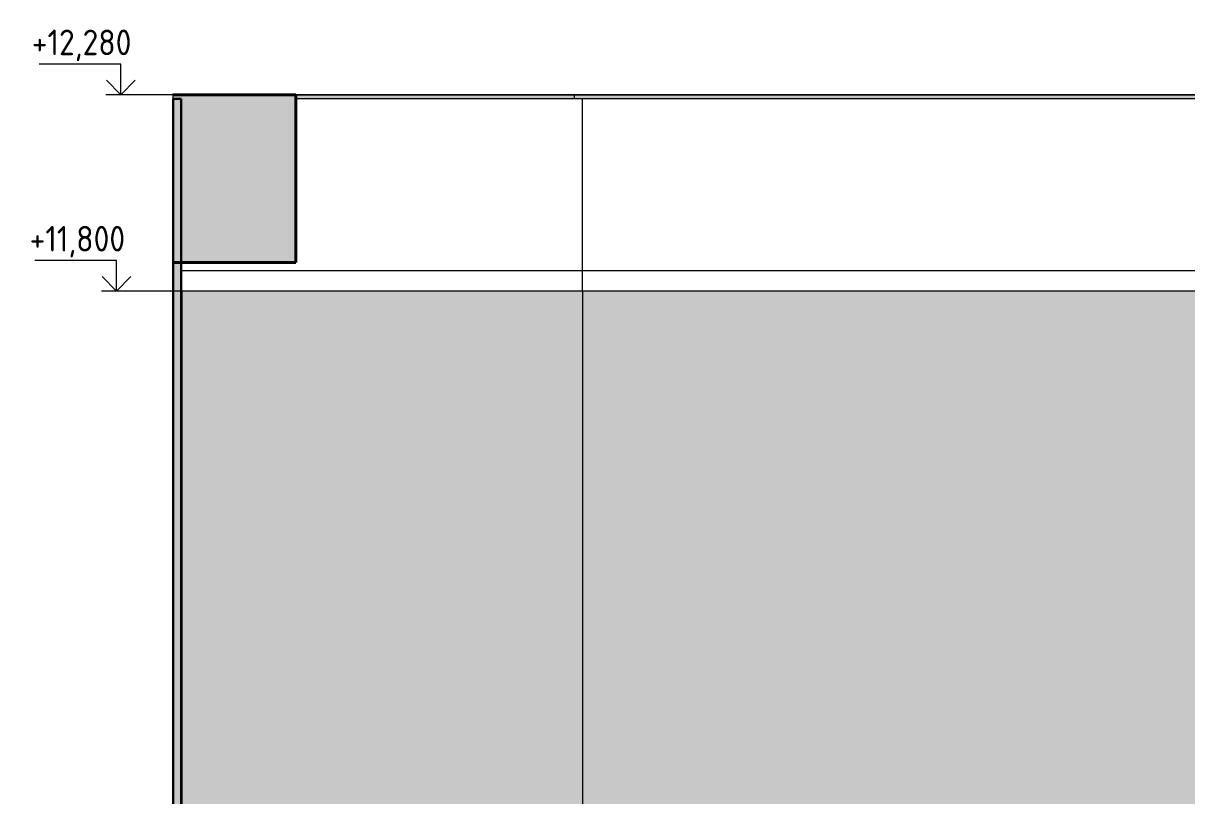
# Model space of a CAD drawing. Header units: millimetres. Extents: x 97900 to 162318, y -1987 to 22028.
# Drawn here: x 134533 to 137377, y 10566 to 12455 of the extents above; entities that cross this region are included whole.
import ezdxf

# ---------------------------------------------------------------- set-up
doc = ezdxf.new("R2010")
doc.units = ezdxf.units.MM
for name, color, linetype, lineweight in [('A-DETL', 7, 'Continuous', 9), ('A-FLOR', 7, 'Continuous', 9), ('A-WALL-PATT', 7, 'Continuous', 9), ('G-ANNO-DIMS', 7, 'Continuous', 9), ('G-ANNO-DIMS-1', 7, 'Continuous', 20), ('I-WALL', 7, 'Continuous', 9)]:
    doc.layers.add(name, color=color, linetype=linetype, lineweight=lineweight)
for name, color, linetype, lineweight, true_color in [('A-FLOR-1', 7, 'Continuous', 9, 0x787878), ('A-FLOR-FNSH-2', 7, 'Continuous', 40, 0x3c3c3c), ('A-WALL-5', 7, 'Continuous', 30, 0x3c3c3c), ('A-WALL-FNSH-3', 7, 'Continuous', 30, 0x3c3c3c), ('I-WALL-1', 7, 'Continuous', 9, 0x787878)]:
    doc.layers.add(name, color=color, linetype=linetype, lineweight=lineweight, true_color=true_color)
doc.styles.add('ISOCPEUR_2', font='isocpeur.ttf', dxfattribs={"width": 0.9, "height": 62.5})

# ---------------------------------------------------------------- blocks, each defined once
blk = doc.blocks.new('Высотные отметки - Стрелка_Верх-17668718-Развертка 3_35-2')
at = {"layer": 'G-ANNO-DIMS'}
for p, q in [((-110977.6, 12355), (-111177.6, 12355)), ((-110977.6, 12280), (-110977.6, 12355)), ((-110939.7, 12280), (-111014.7, 12280))]:
    blk.add_line(p, q, dxfattribs=at)
at = {"layer": 'G-ANNO-DIMS-1'}
for q in [(-111013, 12315.4), (-110942.3, 12315.4)]:
    blk.add_line((-110977.6, 12280), q, dxfattribs=at)

msp = doc.modelspace()

# ---------------------------------------------------------------- hatches: boundary and pattern name
at = {"layer": 'A-FLOR-1'}
h = msp.add_hatch(dxfattribs=at)
h.set_pattern_fill('FP_14', color=256, style=0, pattern_type=2)
h.set_pattern_definition([(45, (245517.03, 0), (-14.2559798, 14.2559798), []), (45, (245531.285, 0), (-14.2559798, 14.2559798), [25.202, -5.04, 0.8382, -4.202])])
h.paths.add_polyline_path([(139924.1, 11870), (140199.3, 11870), (140199.3, 12280), (139699.3, 12280), (139699.3, 11870)])
h.paths.add_polyline_path([(134919.3, 11870), (135199.3, 11870), (135199.3, 12280), (134899.3, 12280), (134899.3, 11870)])
at = {"layer": 'A-WALL-PATT'}
for points in [[(135370.1, 10200), (135899.3, 10200), (135899.3, 11800), (134920.3, 11800), (134920.3, 10200), (135199.3, 10200)], [(135900.3, 10200), (135900.3, 11800), (135899.3, 11800), (135899.3, 10200)]]:
    msp.add_hatch(color=256, dxfattribs=at).paths.add_polyline_path(points)
h = msp.add_hatch(color=256, dxfattribs=at)
h.paths.add_polyline_path([(139624.8, 8450), (139678.3, 8450), (139678.3, 11800), (135900.3, 11800), (135900.3, 8450), (135979.3, 8450), (135979.3, 10500), (137429.3, 10500), (137429.3, 8450), (137726.1, 8450), (137726.1, 9259), (137712.1, 9259), (137712.1, 9341), (137726.1, 9341), (137726.1, 10300), (138526.1, 10300), (138526.1, 8450), (139295.9, 8450)])
h.paths.add_polyline_path([(137588.3, 9259), (137588.3, 9341), (137670.3, 9341), (137670.3, 9259), (137589.3, 9259)])
h.paths.add_polyline_path([(137589.3, 9260), (137669.3, 9260), (137669.3, 9340), (137589.3, 9340), (137589.3, 9262)])
h.paths.add_polyline_path([(137713.1, 9260), (137726.1, 9260), (137726.1, 9262), (137715.1, 9262), (137715.1, 9338), (137726.1, 9338), (137726.1, 9340), (137713.1, 9340), (137713.1, 9262)])
h.paths.add_polyline_path([(137591.3, 9262), (137591.3, 9338), (137667.3, 9338), (137667.3, 9262), (137601.3, 9262)])
h.paths.add_polyline_path([(137657.3, 9272), (137657.3, 9328), (137601.3, 9328), (137601.3, 9272), (137656.3, 9272)])
h.paths.add_polyline_path([(137726.1, 9272), (137726.1, 9272), (137726.1, 9328), (137725.1, 9328), (137725.1, 9272), (137725.5, 9272)])
h.paths.add_polyline_path([(137602.3, 9273), (137602.3, 9327), (137656.3, 9327), (137656.3, 9273), (137628.3, 9273)])
at = {"layer": 'I-WALL'}
for points in [[(135199.3, 12270), (135799.3, 12270), (135799.3, 12280), (135199.3, 12280)], [(135879.3, 12270), (135879.3, 12280), (135799.3, 12280), (135799.3, 12270)]]:
    msp.add_hatch(color=256, dxfattribs=at).paths.add_polyline_path(points)
h = msp.add_hatch(color=256, dxfattribs=at)
h.paths.add_polyline_path([(140199.3, 12270), (144649.3, 12270), (144649.3, 12280), (140199.3, 12280)])
h.paths.add_polyline_path([(135899.3, 12270), (139699.3, 12270), (139699.3, 12280), (135879.3, 12280), (135879.3, 12270)])
at = {"layer": 'I-WALL-1'}
h = msp.add_hatch(dxfattribs=at)
h.set_pattern_fill('FP_15', color=256, style=0, pattern_type=2)
h.set_pattern_definition([(0, (245517.029, 0), (30.48, 7.62), [2.515, -20.345, 2.515, -20.345, -121.92]), (0, (245517.029, 0), (30.48, 7.62), [-45.72, 2.515, -43.205, 2.515, -20.345, -53.34]), (0, (245517.029, 0), (30.48, 7.62), [-114.3, 2.515, -12.725, 2.515, -35.585]), (120, (245528.459, 3.81), (-21.8391136, 22.5864543), [2.515, -20.345, 2.515, -20.345, -121.92]), (120, (245528.459, 3.81), (-21.8391136, 22.5864543), [-45.72, 2.515, -43.205, 2.515, -20.345, -53.34]), (120, (245528.459, 3.81), (-21.8391136, 22.5864543), [-114.3, 2.515, -12.725, 2.515, -35.585]), (240, (245532.269, 19.05), (-8.6408864, -30.2064543), [2.515, -20.345, 2.515, -20.345, -121.92]), (240, (245532.269, 19.05), (-8.6408864, -30.2064543), [-45.72, 2.515, -43.205, 2.515, -20.345, -53.34]), (240, (245532.269, 19.05), (-8.6408864, -30.2064543), [-114.3, 2.515, -12.725, 2.515, -35.585])])
h.paths.add_polyline_path([(134919.3, 8400), (134919.3, 8665.4), (134899.3, 8665.4), (134899.3, 8400)])
h.paths.add_polyline_path([(134899.3, 8692.4), (134919.3, 8767.2), (134919.3, 11870), (134899.3, 11870), (134899.3, 8694.1)])

# ---------------------------------------------------------------- linework, layer by layer
at = {"layer": 'A-DETL'}
msp.add_line((134919.3, 11850), (144929.3, 11850), dxfattribs=at)
at = {"layer": 'A-FLOR'}
msp.add_line((135199.3, 12280), (144949.4, 12280), dxfattribs=at)
at = {"layer": 'A-FLOR-FNSH-2'}
for p, q in [((135199.3, 12280), (134898.8, 12280)), ((135199.3, 11870), (135199.3, 12280)), ((134898.8, 11870), (135199.3, 11870))]:
    msp.add_line(p, q, dxfattribs=at)
at = {"layer": 'A-WALL-5'}
for p, q in [((134899.3, 12270), (134899.3, 8692.4)), ((134919.3, 12270), (134899.3, 12270)), ((134919.3, 11800), (134919.3, 12270))]:
    msp.add_line(p, q, dxfattribs=at)
at = {"layer": 'A-WALL-FNSH-3'}
for p, q in [((134920.3, 11800), (134919.3, 11800)), ((134919.3, 11800), (134919.3, 8767.2)), ((134920.3, 8770.9), (134920.3, 11800))]:
    msp.add_line(p, q, dxfattribs=at)
at = {"layer": 'G-ANNO-DIMS'}
for p, q in [((140068.9, 12280), (134771.7, 12280)), ((140064.8, 11800), (134761.2, 11800))]:
    msp.add_line(p, q, dxfattribs=at)
at = {"layer": 'I-WALL'}
for p, q in [((134899.3, 12270), (134899.3, 12280.5)), ((139699.3, 12270), (135199.3, 12270)), ((135879.3, 12280), (135879.3, 12270)), ((135899.3, 12270), (135899.3, 11800)), ((140159.3, 11800), (134920.3, 11800)), ((135900.3, 11800), (135900.3, 8400))]:
    msp.add_line(p, q, dxfattribs=at)

# ---------------------------------------------------------------- block references
at = {"layer": 'G-ANNO-DIMS'}
for p in [(245749.3, 0), (245738.8, -480)]:
    msp.add_blockref('Высотные отметки - Стрелка_Верх-17668718-Развертка 3_35-2', p, dxfattribs=at)

# ---------------------------------------------------------------- next in the draw order: texts
at = {"layer": 'G-ANNO-DIMS', "char_height": 62.5, "attachment_point": 1, "line_spacing_factor": 1.149209, "style": 'ISOCPEUR_2', "bg_fill": 3, "box_fill_scale": 1.25, "bg_fill_color": 256, "bg_fill_true_color": 13158600, "bg_fill_transparency": 0}
for s, insert, width in [('+12,280', (134554.1, 12439.2), 288.318), ('+11,800', (134548.8, 11959.2), 275.62)]:
    msp.add_mtext(s, dxfattribs=dict(at, insert=insert, width=width))

doc.saveas('drawing.dxf')
